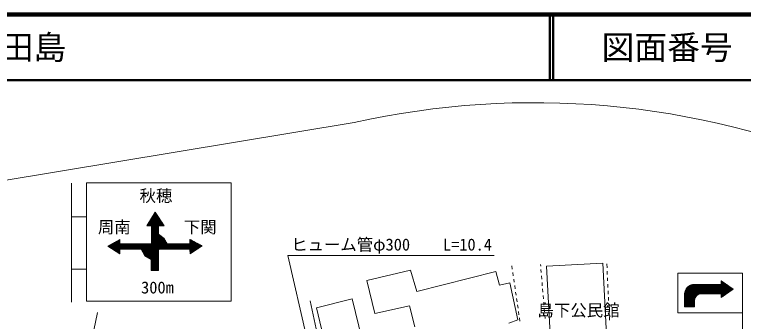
# Model space of a CAD drawing. Units: millimetres, scale not verified. Extents: x 40000 to 680000, y 20000 to 380000.
# Drawn here: x 427147 to 538242, y 333201 to 380000 of the extents above; entities that cross this region are included whole.
import ezdxf
from ezdxf.enums import TextEntityAlignment as Align

# ---------------------------------------------------------------- set-up
doc = ezdxf.new("R2010")
doc.units = ezdxf.units.MM
doc.header["$LTSCALE"] = 1000
for name, color, linetype, lineweight in [('M-BGD', 7, 'Continuous', 13), ('M-STR-HTXT', 7, 'Continuous', 13), ('M-STR-STRC', 7, 'Continuous', 13), ('M-TTL', 2, 'Continuous', 140), ('M-TTL-LINE', 7, 'Continuous', 50)]:
    doc.layers.add(name, color=color, linetype=linetype, lineweight=lineweight)
doc.layers.add('M-BGD-HTXT', color=7, linetype='Continuous')
doc.layers.add('M-TTL-TXT', color=7, linetype='Continuous')
doc.styles.add('ＭＳ ゴシック', font='')
doc.styles.get('ＭＳ ゴシック').set_extended_font_data('MS Gothic')

msp = doc.modelspace()

# ---------------------------------------------------------------- linework, layer by layer
at = {"layer": 'M-BGD'}
for p, q in [((502936, 341676), (503014, 341149)), ((507345, 341640), (507324, 341890)), ((507427, 340643), (507386, 341142)), ((517448, 341373), (517420, 341961)), ((503086, 340655), (503159, 340160)), ((507508, 339647), (507468, 340145)), ((517496, 340374), (517472, 340873)), ((503231, 339665), (503304, 339171)), ((507590, 338650), (507549, 339148)), ((517545, 339375), (517520, 339874)), ((517593, 338376), (517569, 338875)), ((503377, 338676), (503449, 338181)), ((507672, 337653), (507631, 338152)), ((517641, 337377), (517617, 337877)), ((503522, 337686), (503594, 337192)), ((503667, 336697), (503740, 336202)), ((507754, 336657), (507713, 337155)), ((517689, 336378), (517665, 336878)), ((477262, 312475), (472197, 336354)), ((503812, 335708), (503885, 335213)), ((507836, 335660), (507795, 336158)), ((517737, 335380), (517713, 335879)), ((503958, 334718), (504030, 334224)), ((507918, 334663), (507877, 335162)), ((517785, 334381), (517761, 334880)), ((504103, 333729), (504175, 333234)), ((507999, 333667), (507959, 334165)), ((517833, 333382), (517809, 333881))]:
    msp.add_line(p, q, dxfattribs=at)
msp.add_lwpolyline([(508218, 341621), (508979, 327558), (509388, 327580), (509462, 326214), (514872, 326506), (514737, 328995), (517488, 329144), (516788, 342084)], close=True, dxfattribs=at)
for points in [[(488145, 332392), (487360, 335602), (482045, 334425), (480850, 339420), (487521, 341043), (488466, 337761), (500524, 340802), (501077, 338751), (502629, 339072), (503877, 333426), (502486, 332945)], [(475410, 325890), (473162, 335299), (478603, 336637), (480154, 330394)]]:
    msp.add_lwpolyline(points, dxfattribs=at)
at = {"layer": 'M-STR-HTXT'}
for p, q in [((355220, 343020), (478887, 363540)), ((475993, 312135), (468782, 343260)), ((468782, 343260), (500232, 343260))]:
    msp.add_line(p, q, dxfattribs=at)
msp.add_arc((506362, 240157), 126405, 67.33224, 102.55348, dxfattribs=at)
at = {"layer": 'M-STR-STRC'}
for p, q in [((435847, 354263), (435847, 336129)), ((438121, 354339), (438121, 336272)), ((435847, 349148), (438121, 349148)), ((447340, 347819), (448914, 349380)), ((447430, 347772), (448968, 349297)), ((447547, 348160), (448860, 349463)), ((447565, 347769), (449022, 349214)), ((447699, 347766), (449076, 349131)), ((447753, 348501), (448807, 349546)), ((447834, 347764), (449129, 349048)), ((447960, 348842), (448753, 349628)), ((447969, 347761), (449183, 348965)), ((449060, 347758), (447969, 348858)), ((448020, 347676), (449237, 348882)), ((449172, 347782), (448021, 348943)), ((449309, 347782), (448073, 349028)), ((449445, 347781), (448124, 349114)), ((448166, 349183), (448699, 349711)), ((449582, 347781), (448176, 349199)), ((449719, 347780), (448228, 349284)), ((449856, 347779), (448279, 349370)), ((449877, 347896), (448331, 349455)), ((448373, 349524), (448645, 349794)), ((449619, 348293), (448383, 349540)), ((449361, 348691), (448434, 349626)), ((449103, 349088), (448486, 349711)), ((448845, 349486), (448538, 349796)), ((448580, 349865), (448591, 349877)), ((447410, 347773), (447349, 347834)), ((447549, 347770), (447401, 347919)), ((447688, 347767), (447453, 348005)), ((447828, 347764), (447504, 348090)), ((447967, 347761), (447556, 348175)), ((449061, 346794), (447608, 348261)), ((449061, 346932), (447659, 348346)), ((449061, 347070), (447711, 348431)), ((449061, 347207), (447763, 348516)), ((449060, 347345), (447814, 348602)), ((449060, 347483), (447866, 348687)), ((449060, 347620), (447918, 348772)), ((448021, 347540), (449291, 348799)), ((448021, 347404), (449345, 348716)), ((448022, 347268), (449398, 348633)), ((448022, 347132), (449452, 348550)), ((448022, 346996), (449506, 348467)), ((448023, 346860), (449560, 348385)), ((448023, 346724), (449060, 347752)), ((449090, 347783), (449614, 348302)), ((449227, 347782), (449667, 348219)), ((449364, 347782), (449721, 348136)), ((449501, 347781), (449775, 348053)), ((449638, 347780), (449829, 347970)), ((449774, 347780), (449883, 347887)), ((449911, 347779), (449936, 347804)), ((449061, 346657), (448020, 347707)), ((449062, 346519), (448021, 347569)), ((449062, 346382), (448021, 347431)), ((449062, 346244), (448021, 347293)), ((449062, 346106), (448022, 347156)), ((449062, 345969), (448022, 347018)), ((448023, 346589), (449060, 347616)), ((449063, 345831), (448023, 346880)), ((449063, 345693), (448023, 346742)), ((448024, 346453), (449060, 347480)), ((448024, 346317), (449060, 347344)), ((448024, 346181), (449061, 347208)), ((448025, 346045), (449061, 347072)), ((448025, 345909), (449061, 346936)), ((448026, 345773), (449061, 346800)), ((448026, 345637), (449061, 346664)), ((443035, 345587), (441887, 344350)), ((443206, 345650), (441958, 344304)), ((443207, 345529), (442029, 344259)), ((443209, 345313), (442958, 345546)), ((443208, 345427), (443035, 345587)), ((443207, 345541), (443112, 345629)), ((443206, 345654), (443189, 345670)), ((449063, 345556), (448023, 346604)), ((449063, 345418), (448024, 346467)), ((449063, 345280), (448024, 346329)), ((449064, 345143), (448024, 346191)), ((449045, 345024), (448025, 346053)), ((448909, 345024), (448025, 345915)), ((448026, 345501), (449062, 346528)), ((448772, 345024), (448026, 345778)), ((448636, 345024), (448026, 345640)), ((448027, 345365), (449062, 346392)), ((448027, 345229), (449062, 346256)), ((448027, 345094), (449062, 346120)), ((448095, 345025), (449062, 345984)), ((448233, 345025), (449063, 345847)), ((448370, 345025), (449063, 345711)), ((448507, 345024), (449063, 345575)), ((449062, 346441), (449110, 346490)), ((450333, 345180), (449062, 346435)), ((449062, 346299), (449190, 346428)), ((449062, 346157), (449269, 346366)), ((449062, 346015), (449348, 346305)), ((450340, 345032), (449062, 346295)), ((450199, 345031), (449062, 346154)), ((450058, 345030), (449062, 346013)), ((449063, 345873), (449428, 346243)), ((449063, 345731), (449507, 346181)), ((449063, 345589), (449587, 346119)), ((449063, 345447), (449666, 346057)), ((449063, 345304), (449745, 345995)), ((449916, 345029), (449063, 345872)), ((449775, 345028), (449063, 345732)), ((449633, 345028), (449063, 345591)), ((449064, 345162), (449825, 345933)), ((449068, 345024), (449904, 345871)), ((449209, 345025), (449974, 345799)), ((450142, 345509), (449292, 346348)), ((449350, 345026), (450026, 345709)), ((449492, 345027), (450078, 345620)), ((449633, 345028), (450130, 345530)), ((453880, 345458), (454052, 345620)), ((453880, 345344), (454129, 345579)), ((453880, 345231), (454207, 345538)), ((453881, 345686), (453898, 345702)), ((453881, 345682), (455138, 344345)), ((453881, 345572), (453975, 345661)), ((453881, 345561), (455067, 344299)), ((454052, 345620), (455208, 344390)), ((441452, 344733), (441392, 344668)), ((441646, 344505), (441419, 344715)), ((441678, 344855), (441462, 344622)), ((442040, 344252), (441496, 344757)), ((441905, 344977), (441533, 344577)), ((442434, 343999), (441573, 344798)), ((442131, 345099), (441604, 344531)), ((442829, 343746), (441650, 344840)), ((442357, 345221), (441675, 344486)), ((443212, 343504), (441727, 344881)), ((442583, 345343), (441746, 344441)), ((443212, 343616), (441804, 344923)), ((442809, 345465), (441817, 344395)), ((443212, 343729), (441881, 344964)), ((443213, 343841), (441958, 345006)), ((443213, 343954), (442035, 345047)), ((443208, 345409), (442100, 344214)), ((443214, 344066), (442112, 345089)), ((443210, 345288), (442171, 344168)), ((443214, 344179), (442189, 345130)), ((443211, 345168), (442241, 344123)), ((443315, 344199), (442266, 345172)), ((443212, 345047), (442312, 344077)), ((443437, 344198), (442343, 345213)), ((443302, 345022), (442383, 344032)), ((443559, 344198), (442420, 345255)), ((443415, 345022), (442454, 343987)), ((443680, 344198), (442497, 345296)), ((443528, 345023), (442525, 343941)), ((443802, 344198), (442573, 345338)), ((443641, 345023), (442595, 343896)), ((443924, 344198), (442650, 345380)), ((443754, 345023), (442666, 343850)), ((444046, 344198), (442727, 345421)), ((443867, 345023), (442737, 343805)), ((443211, 345085), (442804, 345463)), ((443210, 345199), (442881, 345504)), ((443980, 345023), (443215, 344199)), ((444168, 344198), (443279, 345022)), ((444093, 345023), (443328, 344199)), ((444289, 344198), (443401, 345022)), ((444205, 345023), (443441, 344198)), ((444411, 344198), (443522, 345023)), ((444318, 345023), (443554, 344198)), ((444533, 344198), (443644, 345023)), ((444431, 345023), (443667, 344198)), ((444655, 344198), (443766, 345023)), ((444544, 345023), (443780, 344198)), ((444776, 344198), (443887, 345023)), ((444657, 345023), (443892, 344198)), ((444770, 345023), (444005, 344198)), ((444898, 344198), (444009, 345023)), ((444883, 345023), (444118, 344198)), ((445020, 344198), (444131, 345023)), ((444996, 345023), (444231, 344198)), ((445142, 344198), (444252, 345023)), ((445109, 345023), (444344, 344198)), ((445264, 344198), (444374, 345023)), ((445222, 345023), (444457, 344198)), ((445385, 344198), (444496, 345023)), ((445335, 345023), (444570, 344198)), ((445507, 344197), (444618, 345023)), ((445448, 345023), (444683, 344198)), ((445629, 344197), (444739, 345023)), ((445561, 345023), (444795, 344198)), ((445751, 344197), (444861, 345023)), ((445674, 345023), (444908, 344198)), ((445873, 344197), (444983, 345023)), ((445787, 345023), (445021, 344198)), ((445994, 344197), (445104, 345023)), ((445900, 345023), (445134, 344198)), ((446116, 344197), (445226, 345023)), ((446013, 345023), (445247, 344198)), ((446238, 344197), (445348, 345023)), ((446126, 345023), (445360, 344198)), ((446360, 344197), (445469, 345023)), ((446239, 345023), (445473, 344197)), ((446352, 345023), (445586, 344197)), ((446482, 344197), (445591, 345023)), ((446465, 345023), (445698, 344197)), ((446603, 344197), (445713, 345023)), ((446578, 345023), (445811, 344197)), ((446725, 344197), (445835, 345023)), ((446691, 345023), (445924, 344197)), ((446847, 344197), (445956, 345023)), ((446803, 345023), (446037, 344197)), ((446969, 344197), (446078, 345023)), ((446916, 345023), (446150, 344197)), ((447091, 344197), (446200, 345023)), ((447029, 345023), (446263, 344197)), ((447212, 344197), (446321, 345023)), ((447142, 345024), (446376, 344197)), ((447334, 344197), (446443, 345023)), ((447255, 345024), (446489, 344197)), ((447456, 344197), (446565, 345023)), ((447368, 345024), (446601, 344197)), ((447578, 344196), (446686, 345023)), ((447481, 345024), (446714, 344197)), ((447700, 344196), (446808, 345023)), ((447594, 345024), (446827, 344197)), ((447821, 344196), (446930, 345023)), ((447707, 345024), (446940, 344197)), ((447943, 344196), (447051, 345024)), ((447820, 345024), (447053, 344197)), ((447933, 345024), (447166, 344197)), ((448065, 344196), (447173, 345024)), ((448046, 345024), (447279, 344197)), ((448187, 344196), (447295, 345024)), ((448159, 345024), (447392, 344197)), ((448309, 344196), (447417, 345024)), ((448272, 345024), (447504, 344196)), ((448430, 344196), (447538, 345024)), ((448385, 345024), (447617, 344196)), ((448552, 344196), (447660, 345024)), ((448498, 345024), (447730, 344196)), ((448674, 344196), (447782, 345024)), ((448611, 345024), (447843, 344196)), ((448796, 344196), (447903, 345024)), ((448724, 345024), (447956, 344196)), ((448918, 344196), (448025, 345024)), ((448500, 345024), (448026, 345502)), ((448363, 345025), (448027, 345364)), ((448227, 345025), (448027, 345226)), ((448091, 345025), (448027, 345088)), ((448837, 345024), (448069, 344196)), ((449039, 344196), (448147, 345024)), ((448950, 345024), (448182, 344196)), ((449066, 344284), (448268, 345024)), ((449063, 345024), (448295, 344196)), ((449066, 344397), (448390, 345024)), ((449064, 344904), (448407, 344196)), ((449066, 344510), (448512, 345024)), ((449065, 344783), (448520, 344196)), ((449065, 344661), (448633, 344196)), ((449065, 344624), (448634, 345024)), ((448645, 345024), (449063, 345439)), ((449065, 344540), (448746, 344196)), ((449065, 344737), (448755, 345024)), ((448782, 345024), (449063, 345303)), ((449066, 344419), (448859, 344196)), ((449064, 344850), (448877, 345024)), ((448919, 345024), (449064, 345167)), ((449064, 344963), (448999, 345024)), ((449057, 345024), (449064, 345031)), ((449492, 345027), (449063, 345450)), ((449350, 345026), (449063, 345309)), ((449209, 345025), (449064, 345169)), ((449068, 345024), (449064, 345028)), ((449064, 344907), (449189, 345025)), ((449064, 345021), (449067, 345024)), ((449064, 345003), (449818, 344201)), ((449064, 344882), (449705, 344200)), ((449065, 344568), (449554, 345027)), ((449065, 344681), (449432, 345026)), ((449065, 344794), (449311, 345026)), ((449065, 344761), (449592, 344200)), ((449065, 344639), (449479, 344199)), ((449066, 344228), (449919, 345029)), ((449066, 344341), (449797, 345029)), ((449066, 344454), (449676, 345028)), ((449066, 344518), (449367, 344198)), ((449066, 344397), (449254, 344197)), ((449154, 344196), (450041, 345030)), ((449157, 345025), (449931, 344202)), ((449270, 345025), (450044, 344203)), ((449276, 344197), (450162, 345031)), ((449383, 345026), (450157, 344204)), ((449398, 344198), (450284, 345032)), ((449496, 345027), (450270, 344204)), ((449519, 344199), (450406, 345032)), ((449609, 345027), (450382, 344205)), ((449641, 344200), (450527, 345033)), ((449722, 345028), (450495, 344206)), ((449763, 344201), (450649, 345034)), ((449775, 345028), (450182, 345441)), ((449835, 345029), (450608, 344207)), ((449885, 344202), (450771, 345035)), ((449916, 345029), (450234, 345351)), ((449948, 345030), (450721, 344208)), ((450007, 344202), (450892, 345035)), ((450058, 345030), (450286, 345261)), ((450061, 345030), (450834, 344208)), ((450128, 344203), (451014, 345036)), ((450174, 345031), (450947, 344209)), ((450199, 345031), (450338, 345172)), ((450250, 344204), (451136, 345037)), ((450287, 345032), (451060, 344210)), ((450340, 345032), (450390, 345082)), ((450372, 344205), (451257, 345038)), ((450400, 345032), (451173, 344211)), ((450494, 344206), (451379, 345039)), ((450513, 345033), (451285, 344212)), ((450615, 344207), (451501, 345039)), ((450626, 345034), (451398, 344212)), ((450737, 344208), (451622, 345040)), ((450739, 345035), (451511, 344213)), ((450852, 345035), (451624, 344214)), ((450859, 344209), (451744, 345041)), ((450965, 345036), (451737, 344215)), ((450981, 344209), (451866, 345042)), ((451078, 345037), (451850, 344216)), ((451103, 344210), (451987, 345042)), ((451191, 345037), (451963, 344217)), ((451224, 344211), (452109, 345043)), ((451304, 345038), (452076, 344217)), ((451346, 344212), (452231, 345044)), ((451417, 345039), (452188, 344218)), ((451468, 344213), (452352, 345045)), ((451530, 345039), (452301, 344219)), ((451590, 344214), (452474, 345045)), ((451643, 345040), (452414, 344220)), ((451712, 344215), (452596, 345046)), ((451756, 345041), (452527, 344221)), ((451833, 344216), (452717, 345047)), ((451869, 345042), (452640, 344221)), ((451955, 344216), (452839, 345048)), ((451982, 345042), (452753, 344222)), ((452077, 344217), (452961, 345048)), ((452095, 345043), (452866, 344223)), ((452199, 344218), (453082, 345049)), ((452208, 345044), (452979, 344224)), ((452320, 344219), (453204, 345050)), ((452321, 345044), (453092, 344225)), ((452434, 345045), (453204, 344225)), ((452442, 344220), (453326, 345051)), ((452547, 345046), (453317, 344226)), ((452564, 344221), (453447, 345051)), ((452660, 345047), (453430, 344227)), ((452686, 344222), (453569, 345052)), ((452773, 345047), (453543, 344228)), ((452808, 344223), (453691, 345053)), ((452886, 345048), (453656, 344229)), ((452929, 344223), (453812, 345054)), ((452999, 345049), (453769, 344229)), ((453051, 344224), (454361, 345456)), ((453112, 345049), (453882, 344230)), ((453173, 344225), (454438, 345415)), ((453225, 345050), (454362, 343840)), ((453295, 344226), (454516, 345374)), ((453338, 345051), (454433, 343886)), ((453417, 344227), (454593, 345333)), ((453451, 345051), (454503, 343932)), ((453538, 344228), (454670, 345292)), ((453563, 345052), (454574, 343978)), ((453660, 344229), (454747, 345251)), ((453676, 345053), (454644, 344023)), ((453782, 344230), (454825, 345210)), ((453789, 345054), (454715, 344069)), ((453879, 345117), (454284, 345497)), ((453879, 345079), (454785, 344115)), ((453880, 345441), (454997, 344253)), ((453880, 345320), (454926, 344207)), ((453880, 345199), (454856, 344161)), ((453883, 344211), (454902, 345169)), ((453884, 344098), (454979, 345128)), ((453885, 343986), (455056, 345087)), ((453886, 343873), (455134, 345046)), ((453888, 343761), (455211, 345005)), ((453889, 343648), (455288, 344964)), ((453890, 343536), (455365, 344923)), ((454271, 343781), (455443, 344882)), ((454279, 345499), (455279, 344436)), ((454506, 345379), (455349, 344482)), ((454664, 344036), (455520, 344841)), ((454733, 345259), (455420, 344528)), ((454960, 345138), (455490, 344574)), ((455056, 344291), (455597, 344800)), ((455187, 345018), (455561, 344620)), ((455414, 344897), (455631, 344666)), ((455449, 344547), (455674, 344759)), ((455641, 344777), (455702, 344712)), ((443214, 344198), (442808, 343760)), ((443214, 344076), (442879, 343714)), ((443213, 343953), (442950, 343669)), ((443213, 343831), (443020, 343623)), ((443212, 343709), (443091, 343578)), ((443212, 343586), (443162, 343533)), ((449069, 341578), (446448, 344199)), ((446471, 344136), (446534, 344198)), ((446524, 344047), (446676, 344198)), ((446578, 343959), (446817, 344198)), ((449068, 341720), (446590, 344198)), ((447720, 342785), (446624, 343881)), ((446631, 343871), (446958, 344198)), ((446684, 343782), (447099, 344198)), ((449068, 341861), (446732, 344198)), ((446737, 343694), (447240, 344198)), ((446790, 343606), (447382, 344197)), ((447339, 343025), (446838, 343527)), ((446843, 343517), (447523, 344197)), ((449068, 342003), (446873, 344198)), ((446896, 343429), (447664, 344197)), ((446949, 343341), (447805, 344197)), ((447002, 343252), (447947, 344197)), ((449068, 342145), (447015, 344198)), ((447080, 343188), (448088, 344196)), ((449068, 342286), (447157, 344198)), ((447167, 343134), (448229, 344196)), ((447253, 343079), (448370, 344196)), ((449068, 342428), (447298, 344197)), ((447340, 343024), (448512, 344196)), ((447427, 342970), (448653, 344196)), ((449068, 342569), (447440, 344197)), ((447514, 342915), (448794, 344196)), ((449068, 342711), (447581, 344197)), ((447601, 342861), (448936, 344196)), ((447687, 342806), (449067, 344185)), ((449068, 342852), (447723, 344197)), ((447774, 342751), (449067, 344044)), ((447861, 342697), (449067, 343902)), ((449068, 342994), (447865, 344197)), ((447948, 342642), (449067, 343761)), ((447952, 342222), (449067, 343337)), ((447953, 342365), (449067, 343479)), ((447954, 342507), (449067, 343620)), ((449067, 343135), (448006, 344197)), ((449067, 343277), (448148, 344196)), ((449067, 343418), (448289, 344196)), ((449067, 343560), (448431, 344196)), ((449067, 343702), (448573, 344196)), ((449067, 343843), (448714, 344196)), ((449067, 343985), (448856, 344196)), ((449066, 344298), (448972, 344196)), ((449067, 344126), (448997, 344196)), ((449066, 344275), (449141, 344196)), ((453882, 344230), (454292, 343794)), ((453884, 344107), (454221, 343748)), ((453885, 343985), (454151, 343702)), ((453886, 343863), (454080, 343656)), ((453888, 343740), (454010, 343611)), ((453889, 343618), (453939, 343565)), ((447944, 341082), (449068, 342207)), ((447945, 341225), (449068, 342348)), ((447946, 341367), (449068, 342489)), ((447947, 341510), (449068, 342631)), ((447948, 341652), (449068, 342772)), ((447949, 341795), (449068, 342913)), ((447950, 341937), (449067, 343055)), ((447951, 342080), (449067, 343196)), ((449069, 341154), (447953, 342270)), ((449069, 341295), (447954, 342410)), ((449069, 341437), (447955, 342551)), ((435847, 341178), (438121, 341178)), ((448110, 340981), (447944, 341147)), ((448252, 340981), (447945, 341288)), ((448393, 340981), (447946, 341428)), ((448535, 340981), (447947, 341568)), ((448676, 340981), (447948, 341709)), ((448818, 340981), (447949, 341849)), ((448959, 340981), (447950, 341989)), ((449069, 341012), (447952, 342130)), ((447984, 340981), (449068, 342065)), ((448125, 340981), (449068, 341924)), ((448267, 340981), (449068, 341783)), ((448408, 340981), (449069, 341641)), ((448549, 340981), (449069, 341500)), ((448691, 340981), (449069, 341359)), ((448832, 340981), (449069, 341217)), ((448974, 340981), (449069, 341076)), ((447969, 340981), (447943, 341007)), ((538079, 340575), (528233, 340575)), ((528233, 340575), (528233, 334518)), ((538079, 340575), (538079, 334518)), ((529274, 335462), (532659, 338847)), ((529274, 335603), (532518, 338847)), ((529274, 335745), (532376, 338847)), ((529274, 335886), (532235, 338847)), ((529274, 336028), (532093, 338847)), ((529274, 336169), (531952, 338847)), ((529274, 336310), (531811, 338847)), ((529274, 336452), (531669, 338847)), ((529274, 336593), (531528, 338847)), ((529274, 336735), (531386, 338847)), ((529274, 336876), (531245, 338847)), ((529274, 337018), (531103, 338847)), ((529274, 337159), (530962, 338847)), ((529274, 337300), (530821, 338847)), ((529278, 337445), (530676, 338843)), ((529399, 335445), (532800, 338847)), ((534852, 338847), (530620, 338847)), ((532161, 337416), (530731, 338846)), ((532302, 337416), (530872, 338847)), ((532444, 337416), (531013, 338847)), ((532585, 337416), (531155, 338847)), ((532727, 337416), (531296, 338847)), ((532868, 337416), (531438, 338847)), ((531454, 337358), (532942, 338847)), ((533010, 337416), (531579, 338847)), ((531642, 337405), (533083, 338847)), ((533151, 337416), (531721, 338847)), ((531794, 337416), (533225, 338847)), ((533292, 337416), (531862, 338847)), ((531936, 337416), (533366, 338847)), ((533434, 337416), (532003, 338847)), ((532077, 337416), (533508, 338847)), ((533575, 337416), (532145, 338847)), ((532219, 337416), (533649, 338847)), ((533717, 337416), (532286, 338847)), ((532360, 337416), (533790, 338847)), ((533858, 337416), (532428, 338847)), ((532501, 337416), (533932, 338847)), ((533999, 337416), (532569, 338847)), ((532643, 337416), (534073, 338847)), ((534141, 337416), (532710, 338847)), ((532784, 337416), (534215, 338847)), ((534282, 337416), (532852, 338847)), ((532926, 337416), (534356, 338847)), ((534424, 337416), (532993, 338847)), ((533067, 337416), (534498, 338847)), ((534565, 337416), (533135, 338847)), ((533209, 337416), (534639, 338847)), ((534707, 337416), (533276, 338847)), ((533350, 337416), (534780, 338847)), ((534848, 337416), (533418, 338847)), ((533491, 337416), (535218, 339142)), ((535258, 337148), (533559, 338847)), ((533633, 337416), (535301, 339084)), ((535341, 337206), (533700, 338847)), ((533774, 337416), (535385, 339027)), ((535424, 337264), (533842, 338847)), ((533916, 337416), (535468, 338969)), ((535508, 337322), (533983, 338847)), ((534057, 337416), (535551, 338911)), ((535591, 337380), (534125, 338847)), ((534199, 337416), (535635, 338853)), ((535675, 337438), (534266, 338847)), ((535758, 337496), (534408, 338847)), ((535842, 337554), (534549, 338847)), ((535925, 337612), (534690, 338847)), ((536009, 337670), (534832, 338847)), ((536673, 338131), (534852, 339397)), ((534852, 338847), (534852, 339397)), ((536342, 337902), (534852, 339392)), ((534852, 339342), (534884, 339374)), ((534852, 339201), (534967, 339316)), ((534852, 339059), (535051, 339258)), ((536259, 337844), (534852, 339251)), ((534852, 338918), (535134, 339200)), ((536175, 337786), (534852, 339109)), ((536092, 337728), (534852, 338968)), ((536426, 337960), (535301, 339085)), ((529297, 337606), (530515, 338824)), ((529342, 337792), (530329, 338779)), ((530789, 336384), (529352, 337821)), ((530794, 336520), (529390, 337924)), ((530815, 336641), (529435, 338021)), ((529440, 338032), (530089, 338681)), ((530847, 336751), (529485, 338113)), ((530888, 336851), (529540, 338199)), ((530938, 336942), (529600, 338280)), ((530996, 337026), (529665, 338356)), ((531061, 337102), (529735, 338428)), ((531133, 337171), (529809, 338495)), ((531212, 337233), (529889, 338557)), ((531299, 337288), (529973, 338614)), ((531394, 337335), (530062, 338667)), ((531497, 337373), (530157, 338714)), ((531611, 337400), (530257, 338755)), ((531738, 337415), (530364, 338789)), ((531878, 337416), (530477, 338817)), ((532020, 337416), (530599, 338836)), ((534340, 337416), (535718, 338795)), ((534481, 337416), (535802, 338737)), ((534623, 337416), (535885, 338679)), ((534764, 337416), (535969, 338621)), ((534852, 337362), (536052, 338563)), ((534852, 337221), (536136, 338505)), ((534852, 337080), (536219, 338447)), ((534852, 336938), (536302, 338389)), ((536673, 338131), (534852, 336866)), ((535080, 337024), (536386, 338331)), ((535543, 337346), (536469, 338273)), ((536509, 338018), (535764, 338763)), ((536006, 337668), (536553, 338215)), ((536593, 338076), (536227, 338441)), ((536469, 337990), (536636, 338157)), ((529274, 335445), (529274, 337419)), ((530789, 335818), (529274, 337333)), ((530789, 335677), (529274, 337192)), ((530789, 335536), (529274, 337050)), ((530738, 335445), (529274, 336909)), ((530597, 335445), (529274, 336767)), ((530455, 335445), (529274, 336626)), ((530789, 335960), (529279, 337469)), ((530789, 336101), (529295, 337595)), ((530789, 336243), (529320, 337712)), ((529540, 335445), (530847, 336752)), ((534852, 337416), (531789, 337416)), ((534852, 337416), (534852, 336866)), ((535174, 337090), (534852, 337412)), ((535091, 337032), (534852, 337271)), ((535007, 336974), (534852, 337130)), ((534924, 336916), (534852, 336988)), ((530314, 335445), (529274, 336484)), ((530173, 335445), (529274, 336343)), ((530031, 335445), (529274, 336202)), ((529890, 335445), (529274, 336060)), ((529748, 335445), (529274, 335919)), ((529607, 335445), (529274, 335777)), ((529465, 335445), (529274, 335636)), ((529682, 335445), (530800, 336563)), ((529823, 335445), (530789, 336411)), ((529964, 335445), (530789, 336269)), ((530106, 335445), (530789, 336128)), ((530247, 335445), (530789, 335987)), ((530389, 335445), (530789, 335845)), ((530530, 335445), (530789, 335704)), ((530672, 335445), (530789, 335562)), ((530789, 335445), (530789, 336416)), ((433259, 302422), (439782, 334550)), ((538079, 334518), (528233, 334518)), ((529324, 335445), (529274, 335495)), ((530789, 335445), (529274, 335445)), ((538079, 334518), (538079, 330162))]:
    msp.add_line(p, q, dxfattribs=at)
for points in [[(438121, 354339), (460181, 354339), (460181, 336272), (438121, 336272)], [(449062, 346528), (449954, 345832), (450418, 345033)]]:
    msp.add_lwpolyline(points, dxfattribs=at)
for points in [[(448020, 347760), (447313, 347775), (448589, 349881), (449953, 347779), (449060, 347783), (449064, 345024), (448028, 345025)], [(443212, 345022), (443206, 345679), (441364, 344685), (443212, 343501), (443214, 344199), (449067, 344196), (449064, 345024)], [(453879, 345054), (453881, 345711), (455730, 344730), (453890, 343533), (453882, 344230), (449067, 344196), (449064, 345024)], [(449067, 344196), (448833, 344195), (446433, 344199), (447017, 343228), (447955, 342637), (447943, 340981), (449069, 340981)]]:
    msp.add_lwpolyline(points, close=True, dxfattribs=at)
for centre, radius in [((530774, 337347), 1500), ((531789, 336416), 1000)]:
    msp.add_arc(centre, radius, 90, 180, dxfattribs=at)
at = {"layer": 'M-TTL'}
msp.add_line((680000, 380000), (40000, 380000), dxfattribs=at)
at = {"layer": 'M-TTL-LINE'}
for p, q in [((508747, 380000), (508747, 370000)), ((509247, 380000), (509247, 370000)), ((40000, 370000), (680000, 370000))]:
    msp.add_line(p, q, dxfattribs=at)

# ---------------------------------------------------------------- texts
at = {"layer": 'M-BGD-HTXT', "style": 'ＭＳ ゴシック'}
msp.add_text('島下公民館', height=1833, dxfattribs=at).set_placement((513110, 333441), align=Align.BOTTOM_CENTER)
at = {"layer": 'M-STR-HTXT', "style": 'ＭＳ ゴシック'}
msp.add_text('ヒューム管φ300\u3000\u3000L=10.4', height=1833, dxfattribs=at).set_placement((484607, 343460), align=Align.BOTTOM_CENTER)
at = {"layer": 'M-STR-STRC', "style": 'ＭＳ ゴシック'}
for s, p in [('秋穂', (448700, 350902)), ('周南', (442342, 346119)), ('下関', (455436, 346119)), ('300m', (448924, 336913))]:
    msp.add_text(s, height=1833, dxfattribs=at).set_placement(p, align=Align.BOTTOM_CENTER)
at = {"layer": 'M-TTL-TXT', "style": 'ＭＳ ゴシック'}
msp.add_text('山口市名田島', height=3666, dxfattribs=at).set_placement((405024, 375000), align=Align.MIDDLE_LEFT)
msp.add_text('図面番号', height=3666, dxfattribs=at).set_placement((526622, 375000), align=Align.MIDDLE_CENTER)

doc.saveas('drawing.dxf')
